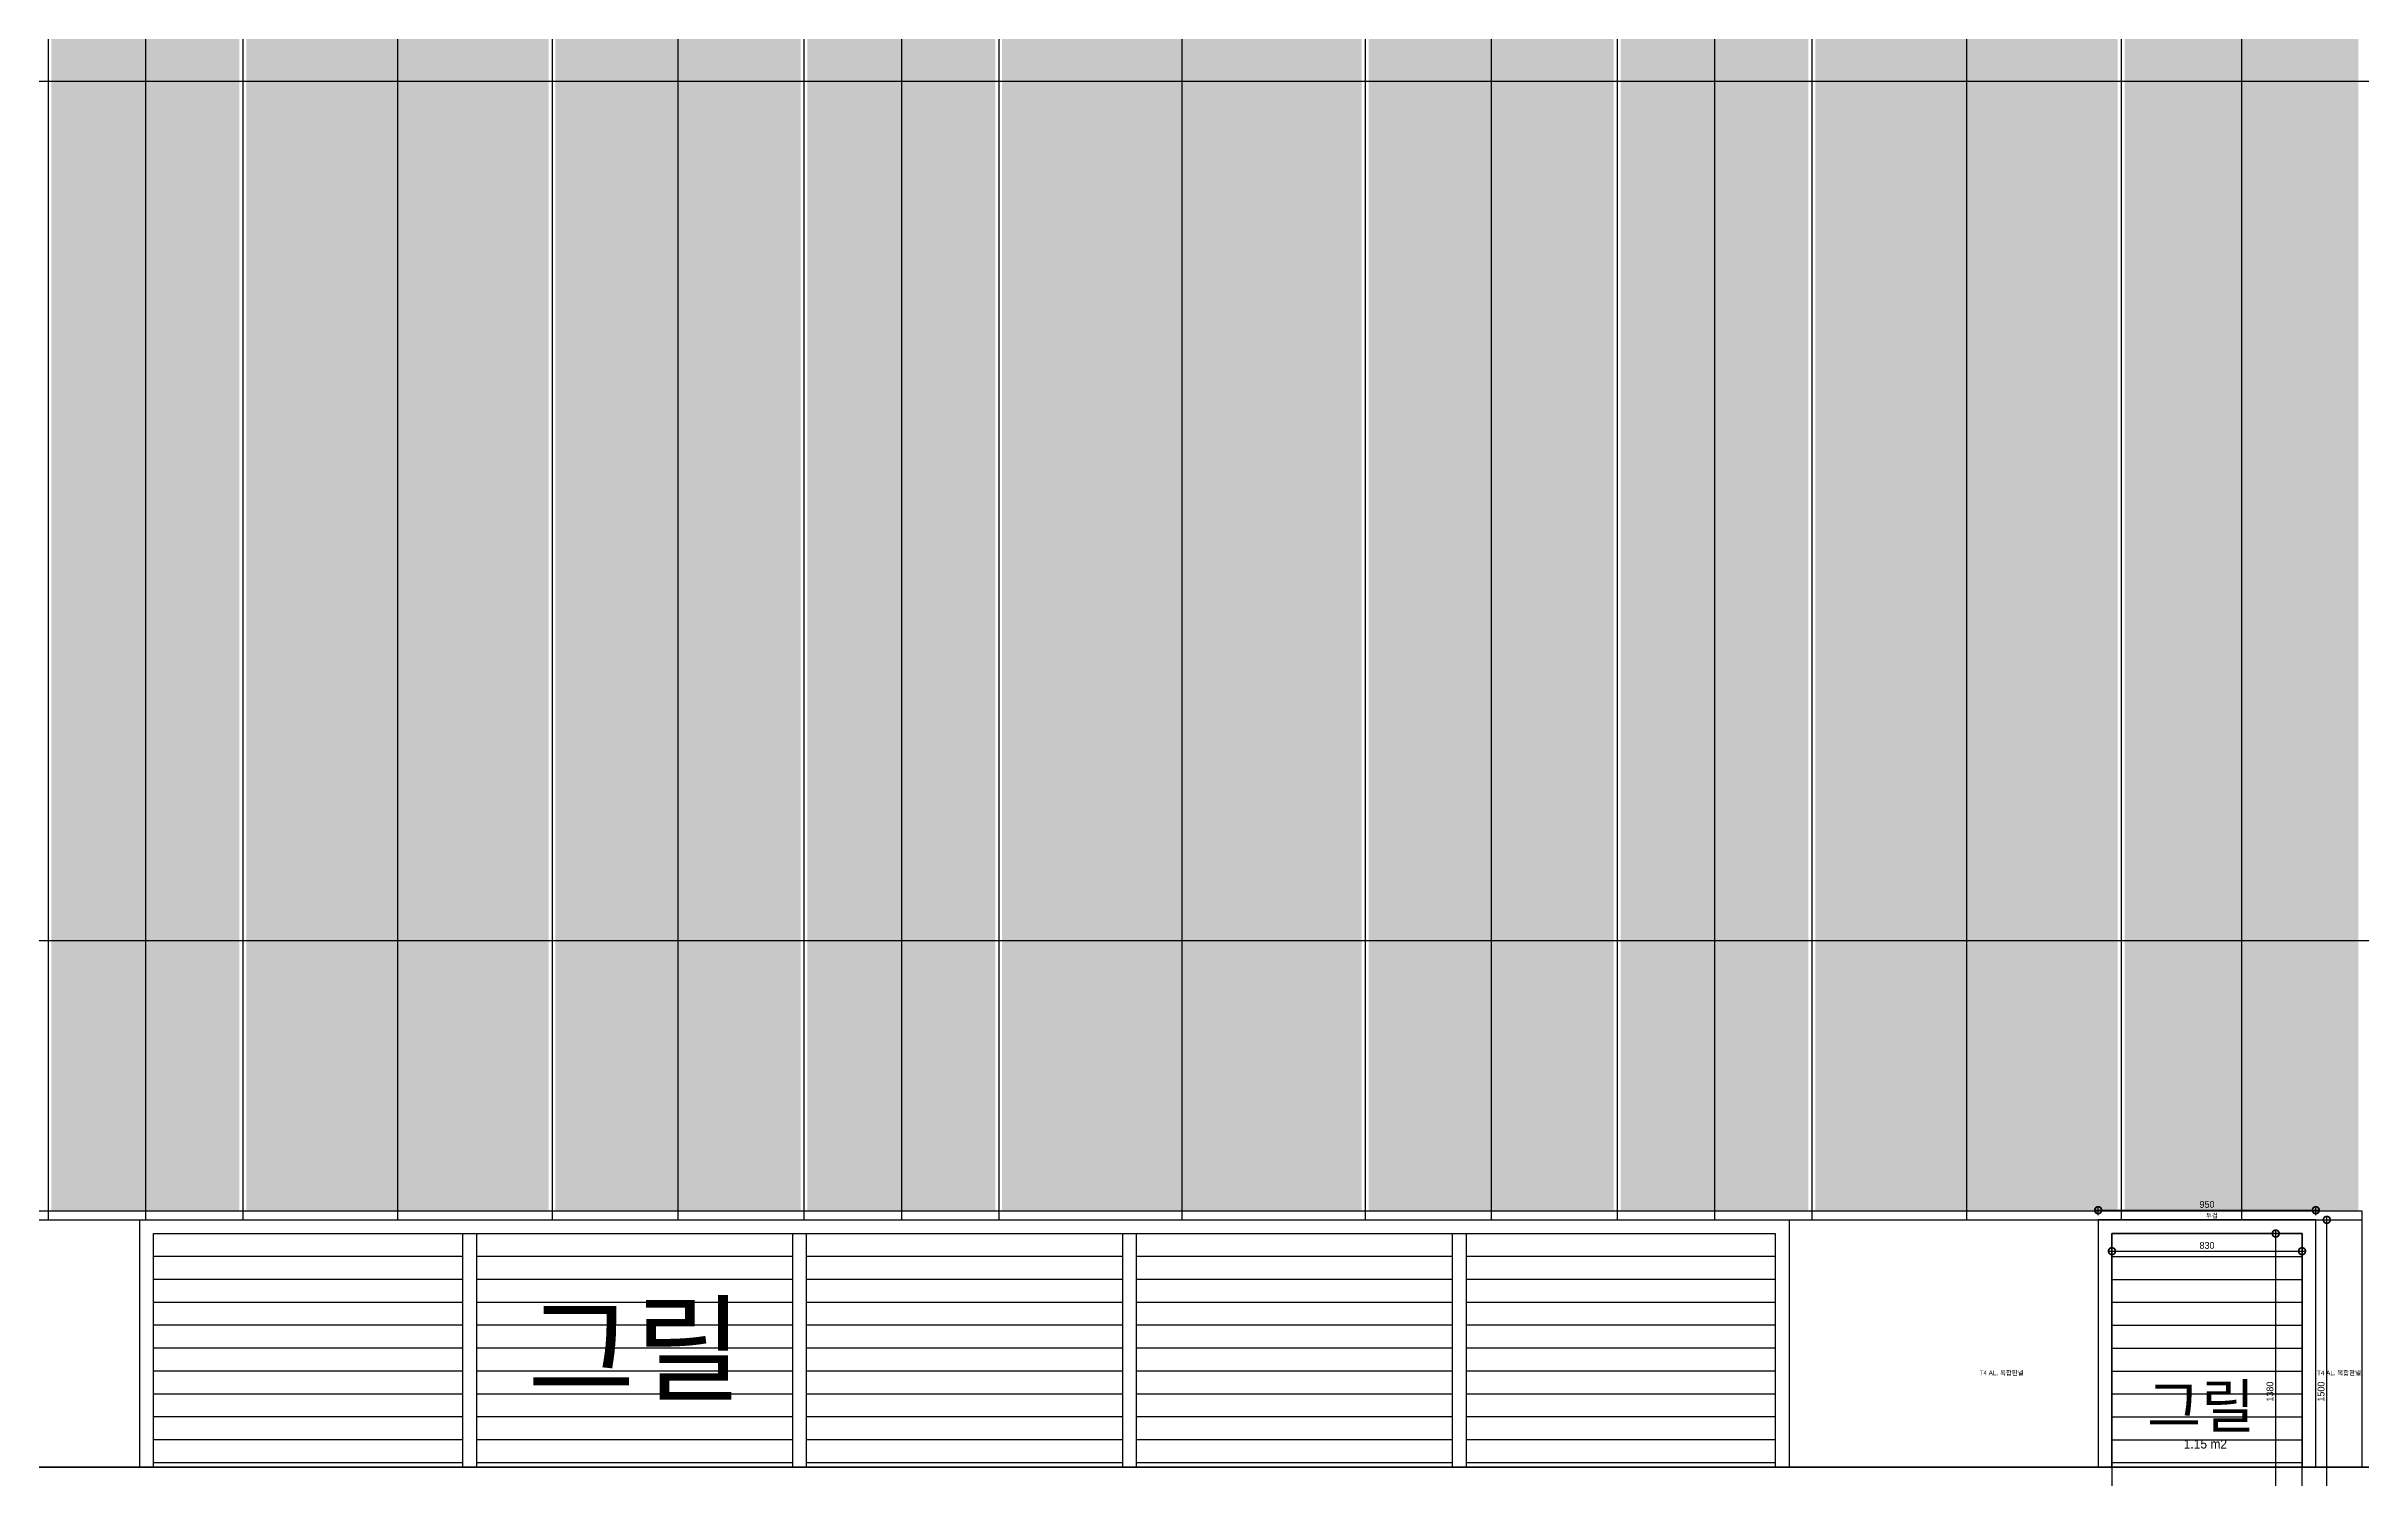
# Model space of a CAD drawing. Extents: x -430745 to 210250, y 0 to 148500.
# Drawn here: x 145388 to 155495, y 53129 to 59382 of the extents above; entities that cross this region are included whole.
import ezdxf

# ---------------------------------------------------------------- set-up
doc = ezdxf.new("R2010")
doc.units = 0
doc.header["$LTSCALE"] = 250
doc.header["$MEASUREMENT"] = 0
doc.layers.get('0').update_dxf_attribs({"linetype": 'CONTINUOUS'})
doc.layers.get('Defpoints').update_dxf_attribs({"linetype": 'CONTINUOUS'})
for name, color, linetype in [('A-CEN', 1, 'CONTINUOUS'), ('A-DIM', 7, 'CONTINUOUS'), ('A-ELE-252', 252, 'CONTINUOUS'), ('A-ELE-3', 3, 'CONTINUOUS'), ('A-ELE-7', 7, 'CONTINUOUS'), ('A-ELE-8', 8, 'CONTINUOUS'), ('A-HAT', 251, 'CONTINUOUS')]:
    doc.layers.add(name, color=color, linetype=linetype)
doc.layers.add('NOPLOT', color=193, linetype='CONTINUOUS', plot=False)
doc.layers.add('NOPLOT-TEXT', color=41, linetype='CONTINUOUS', plot=False)
doc.styles.add('Gdim', font='')
doc.styles.add('Gtx', font='')
doc.styles.get('Gdim').set_extended_font_data('Dotum')
doc.styles.get('Gtx').set_extended_font_data('Dotum')
doc.dimstyles.new('Gdim100', dxfattribs={"dimscale": 100, "dimtxt": 3, "dimasz": 6, "dimexe": 1.5, "dimexo": 2, "dimgap": 1, "dimtad": 1, "dimdec": 0, "dimzin": 0, "dimdsep": 46, "dimtxsty": 'Gdim', "dimblk": 'DOTSMALL', "dimcen": 1.5, "dimdle": 1.5, "dimclrd": 1, "dimclre": 1, "dimclrt": 256, "dimazin": 0, "dimtfac": 1, "dimtdec": 0, "dimtix": 1, "dimtmove": 2, "dimatfit": 3, "dimldrblk": 'DOTSMALL', "dimfxl": 1.5, "dimtolj": 1, "dimtzin": 0, "dimlwd": -1, "dimlwe": -1, "dimarcsym": 0})

# ---------------------------------------------------------------- blocks, each defined once
blk = doc.blocks.new('A-CEN-SOUTH2')
at = {"layer": 'A-CEN'}
blk.add_line((14047719, -403175.9, 0), (14135536.5, -403175.9, 0), dxfattribs=at)
at = {"layer": 'A-CEN', "elevation": 0}
blk.add_lwpolyline([(14135536.5, -405475.9), (13988291.4, -405475.9)], dxfattribs=at)
blk = doc.blocks.new('A$Cec1aeba7')
at = {"layer": 'A-ELE-252'}
h = blk.add_hatch(dxfattribs=at)
h.set_pattern_fill('_USER', color=256, scale=100, pattern_type=0)
h.set_pattern_definition([(0, (0, 0), (0, 100), [])])
h.paths.add_polyline_path([(65910, 16470), (64560, 16470), (64560, 15450), (65910, 15450)])
h.paths.add_polyline_path([(67350, 16470), (65970, 16470), (65970, 15450), (67350, 15450)])
h.paths.add_polyline_path([(70230, 16470), (68850, 16470), (68850, 15450), (70230, 15450)])
h.paths.add_polyline_path([(71640, 16470), (70290, 16470), (70290, 15450), (71640, 15450)])
h.paths.add_polyline_path([(68790, 16470), (67410, 16470), (67410, 15450), (68790, 15450)])
at = {"layer": 'A-HAT'}
h = blk.add_hatch(color=256, dxfattribs=at)
h.dxf.hatch_style = 1
h.set_gradient(color1=(173, 173, 173), color2=(173, 173, 173), tint=1)
h.paths.add_polyline_path([(64115, 16570), (64525, 16570), (64525, 41250), (64115, 41250)])
h = blk.add_hatch(color=256, dxfattribs=at)
h.dxf.hatch_style = 1
h.set_gradient(color1=(214, 214, 214), color2=(214, 214, 214), rotation=180, tint=1)
h.paths.add_polyline_path([(64525, 16570), (64935, 16570), (64935, 41250), (64525, 41250)])
h = blk.add_hatch(color=256, dxfattribs=at)
h.dxf.hatch_style = 1
h.set_gradient(color1=(173, 173, 173), color2=(173, 173, 173), tint=1)
h.paths.add_polyline_path([(64965, 16570), (65625, 16570), (65625, 41250), (64965, 41250)])
h = blk.add_hatch(color=256, dxfattribs=at)
h.dxf.hatch_style = 1
h.set_gradient(color1=(214, 214, 214), color2=(214, 214, 214), rotation=180, tint=1)
h.paths.add_polyline_path([(65625, 16570), (66285, 16570), (66285, 41250), (65625, 41250)])
h = blk.add_hatch(color=256, dxfattribs=at)
h.dxf.hatch_style = 1
h.set_gradient(color1=(173, 173, 173), color2=(173, 173, 173), tint=1)
h.paths.add_polyline_path([(66315, 16570), (66850, 16570), (66850, 41250), (66315, 41250)])
h = blk.add_hatch(color=256, dxfattribs=at)
h.dxf.hatch_style = 1
h.set_gradient(color1=(214, 214, 214), color2=(214, 214, 214), rotation=180, tint=1)
h.paths.add_polyline_path([(66850, 16570), (67385, 16570), (67385, 41250), (66850, 41250)])
h = blk.add_hatch(color=256, dxfattribs=at)
h.dxf.hatch_style = 1
h.set_gradient(color1=(173, 173, 173), color2=(173, 173, 173), tint=1)
h.paths.add_polyline_path([(67415, 16570), (67825, 16570), (67825, 41250), (67415, 41250)])
h = blk.add_hatch(color=256, dxfattribs=at)
h.dxf.hatch_style = 1
h.set_gradient(color1=(214, 214, 214), color2=(214, 214, 214), rotation=180, tint=1)
h.paths.add_polyline_path([(67825, 16570), (68235, 16570), (68235, 41250), (67825, 41250)])
h = blk.add_hatch(color=256, dxfattribs=at)
h.dxf.hatch_style = 1
h.set_gradient(color1=(173, 173, 173), color2=(173, 173, 173), tint=1)
h.paths.add_polyline_path([(68265, 16570), (69050, 16570), (69050, 41250), (68265, 41250)])
h = blk.add_hatch(color=256, dxfattribs=at)
h.dxf.hatch_style = 1
h.set_gradient(color1=(214, 214, 214), color2=(214, 214, 214), rotation=180, tint=1)
h.paths.add_polyline_path([(69050, 16570), (69835, 16570), (69835, 41250), (69050, 41250)])
h = blk.add_hatch(color=256, dxfattribs=at)
h.dxf.hatch_style = 1
h.set_gradient(color1=(173, 173, 173), color2=(173, 173, 173), tint=1)
h.paths.add_polyline_path([(69865, 16570), (70400, 16570), (70400, 41250), (69865, 41250)])
h = blk.add_hatch(color=256, dxfattribs=at)
h.dxf.hatch_style = 1
h.set_gradient(color1=(214, 214, 214), color2=(214, 214, 214), rotation=180, tint=1)
h.paths.add_polyline_path([(70400, 16570), (70935, 16570), (70935, 41250), (70400, 41250)])
h = blk.add_hatch(color=256, dxfattribs=at)
h.dxf.hatch_style = 1
h.set_gradient(color1=(173, 173, 173), color2=(173, 173, 173), tint=1)
h.paths.add_polyline_path([(70965, 16570), (71375, 16570), (71375, 41250), (70965, 41250)])
h = blk.add_hatch(color=256, dxfattribs=at)
h.dxf.hatch_style = 1
h.set_gradient(color1=(214, 214, 214), color2=(214, 214, 214), rotation=180, tint=1)
h.paths.add_polyline_path([(71375, 16570), (71785, 16570), (71785, 41250), (71375, 41250)])
h = blk.add_hatch(color=256, dxfattribs=at)
h.dxf.hatch_style = 1
h.set_gradient(color1=(173, 173, 173), color2=(173, 173, 173), tint=1)
h.paths.add_polyline_path([(71815, 16570), (72475, 16570), (72475, 41250), (71815, 41250)])
h = blk.add_hatch(color=256, dxfattribs=at)
h.dxf.hatch_style = 1
h.set_gradient(color1=(214, 214, 214), color2=(214, 214, 214), rotation=180, tint=1)
h.paths.add_polyline_path([(72475, 16570), (73135, 16570), (73135, 41250), (72475, 41250)])
h = blk.add_hatch(color=256, dxfattribs=at)
h.dxf.hatch_style = 1
h.set_gradient(color1=(173, 173, 173), color2=(173, 173, 173), tint=1)
h.paths.add_polyline_path([(73165, 16570), (73675, 16570), (73675, 41250), (73165, 41250)])
h = blk.add_hatch(color=256, dxfattribs=at)
h.dxf.hatch_style = 1
h.set_gradient(color1=(214, 214, 214), color2=(214, 214, 214), rotation=180, tint=1)
h.paths.add_polyline_path([(73675, 16570), (74185, 16570), (74185, 41250), (73675, 41250)])
blk.add_lwpolyline([(11900, 12750), (19200, 12750), (19200, 15450), (71700, 15450)])
at = {"layer": 'A-ELE-7'}
for p, q in [((64525, 41350), (64525, 16530)), ((65625, 41350), (65625, 16530)), ((66850, 41350), (66850, 16530)), ((67825, 41350), (67825, 16530)), ((69050, 41350), (69050, 16530)), ((70400, 41350), (70400, 16530)), ((71375, 41350), (71375, 16530)), ((72475, 41350), (72475, 16530)), ((73675, 41350), (73675, 16530)), ((10200, 16570, 0), (74200, 16570, 0)), ((10200, 16530, 0), (74200, 16530, 0)), ((74200, 16570, 0), (74200, 15450))]:
    blk.add_line(p, q, dxfattribs=at)
blk.add_lwpolyline([(64500, 15450), (64500, 16530), (71700, 16530), (71700, 15450)], dxfattribs=at)
at = {"layer": 'A-ELE-8'}
for p, q in [((64100, 41350, 0), (64100, 16530, 0)), ((64950, 41350, 0), (64950, 16530, 0)), ((66300, 41350, 0), (66300, 16530, 0)), ((67400, 41350, 0), (67400, 16530, 0)), ((68250, 41350, 0), (68250, 16530, 0)), ((69850, 41350, 0), (69850, 16530, 0)), ((70950, 41350, 0), (70950, 16530, 0)), ((71800, 41350, 0), (71800, 16530, 0)), ((73150, 41350, 0), (73150, 16530, 0)), ((-850, 21500), (85250, 21500)), ((-850, 17750), (85250, 17750)), ((65910, 16470), (65910, 15450, 0)), ((65970, 16470), (65970, 15450, 0)), ((67350, 16470), (67350, 15450, 0)), ((67410, 16470), (67410, 15450, 0)), ((68790, 16470), (68790, 15450, 0)), ((68850, 16470), (68850, 15450, 0)), ((70230, 16470), (70230, 15450, 0)), ((70290, 16470), (70290, 15450, 0)), ((71640, 16470, 0), (71640, 15450, 0))]:
    blk.add_line(p, q, dxfattribs=at)
blk.add_lwpolyline([(64560, 15450), (64560, 16470), (71640, 16470)], dxfattribs=at)
at = {"layer": 'NOPLOT-TEXT', "linetype": 'Continuous', "style": 'Gtx'}
blk.add_text('T4 AL. 복합판넬', height=20, rotation=360, dxfattribs=at).set_placement((72531.8, 15851.8, 0))
blk = doc.blocks.new('_DotSmall')
at = {"color": 0, "linetype": 'ByBlock', "const_width": 0.5}
blk.add_lwpolyline([(-0.0625, 0, 1), (0.0625, 0, 1)], format="xyb", close=True, dxfattribs=at)
blk = doc.blocks.new('*D42')
at = {"layer": 'Defpoints', "color": 0, "transparency": 16777216}
for p in [(154405, 54199, 0), (155235, 54199, 0), (155235, 54122, 0)]:
    blk.add_point(p, dxfattribs=at)
at = {"layer": 'NOPLOT', "color": 1, "transparency": 16777216}
for p, q in [((154405, 54179, 0), (154405, 54107, 0)), ((155235, 54179, 0), (155235, 54107, 0)), ((154390, 54122, 0), (155250, 54122, 0))]:
    blk.add_line(p, q, dxfattribs=at)
at = {"layer": 'NOPLOT', "color": 1, "transparency": 16777216, "xscale": 60, "yscale": 60, "zscale": 60, "rotation": 180}
blk.add_blockref('_DotSmall', (154405, 54122, 0), dxfattribs=at)
at = {"layer": 'NOPLOT', "color": 1, "transparency": 16777216, "xscale": 60, "yscale": 60, "zscale": 60}
blk.add_blockref('_DotSmall', (155235, 54122, 0), dxfattribs=at)
at = {"layer": 'NOPLOT', "transparency": 16777216, "insert": (154820, 54147, 0), "char_height": 30, "attachment_point": 5, "style": 'Gdim'}
blk.add_mtext('\\A1;830', dxfattribs=at)
blk = doc.blocks.new('*D43')
at = {"layer": 'Defpoints', "color": 0, "transparency": 16777216}
for p in [(155120, 54199, 0), (155215, 54199, 0), (155235, 52819, 0)]:
    blk.add_point(p, dxfattribs=at)
at = {"layer": 'NOPLOT', "color": 1, "transparency": 16777216}
for p, q in [((155195, 54199, 0), (155105, 54199, 0)), ((155120, 52804, 0), (155120, 54214, 0)), ((155215, 52819, 0), (155105, 52819, 0))]:
    blk.add_line(p, q, dxfattribs=at)
at = {"layer": 'NOPLOT', "color": 1, "transparency": 16777216, "xscale": 60, "yscale": 60, "zscale": 60}
for p, rotation in [((155120, 54199, 0), 90), ((155120, 52819, 0), 270)]:
    blk.add_blockref('_DotSmall', p, dxfattribs=dict(at, rotation=rotation))
at = {"layer": 'NOPLOT', "transparency": 16777216, "insert": (155095, 53509, 0), "char_height": 30, "attachment_point": 5, "rotation": 90, "style": 'Gdim'}
blk.add_mtext('\\A1;1380', dxfattribs=at)
blk = doc.blocks.new('*D44')
at = {"layer": 'Defpoints', "color": 0, "transparency": 16777216}
for p in [(155275, 54259, 0), (155343, 54259), (155275, 52759, 0)]:
    blk.add_point(p, dxfattribs=at)
at = {"layer": 'NOPLOT', "color": 1, "transparency": 16777216}
for p, q in [((155295, 54259), (155358, 54259)), ((155343, 52744), (155343, 54274)), ((155295, 52759), (155358, 52759))]:
    blk.add_line(p, q, dxfattribs=at)
at = {"layer": 'NOPLOT', "color": 1, "transparency": 16777216, "xscale": 60, "yscale": 60, "zscale": 60}
for p, rotation in [((155343, 54259), 90), ((155343, 52759), 270)]:
    blk.add_blockref('_DotSmall', p, dxfattribs=dict(at, rotation=rotation))
at = {"layer": 'NOPLOT', "transparency": 16777216, "insert": (155318, 53509), "char_height": 30, "attachment_point": 5, "rotation": 90, "style": 'Gdim'}
blk.add_mtext('\\A1;1500', dxfattribs=at)
blk = doc.blocks.new('*D45')
at = {"layer": 'Defpoints', "color": 0, "transparency": 16777216}
for p in [(155295, 54301), (154345, 54259, 0), (155295, 54259, 0)]:
    blk.add_point(p, dxfattribs=at)
at = {"layer": 'NOPLOT', "color": 1, "transparency": 16777216}
for p, q in [((154330, 54301), (155310, 54301)), ((154345, 54279), (154345, 54316)), ((155295, 54279), (155295, 54316))]:
    blk.add_line(p, q, dxfattribs=at)
at = {"layer": 'NOPLOT', "color": 1, "transparency": 16777216, "xscale": 60, "yscale": 60, "zscale": 60, "rotation": 180}
blk.add_blockref('_DotSmall', (154345, 54301), dxfattribs=at)
at = {"layer": 'NOPLOT', "color": 1, "transparency": 16777216, "xscale": 60, "yscale": 60, "zscale": 60}
blk.add_blockref('_DotSmall', (155295, 54301), dxfattribs=at)
at = {"layer": 'NOPLOT', "transparency": 16777216, "insert": (154820, 54326), "char_height": 30, "attachment_point": 5, "style": 'Gdim'}
blk.add_mtext('\\A1;950', dxfattribs=at)

msp = doc.modelspace()

# ---------------------------------------------------------------- hatches: boundary and pattern name
at = {"layer": 'A-ELE-252'}
h = msp.add_hatch(dxfattribs=at)
h.set_pattern_fill('_USER', color=256, scale=100, pattern_type=0)
h.set_pattern_definition([(0, (89190.25, 54198.93), (0, 100), [])])
h.paths.add_polyline_path([(155235.2, 54198.9), (154405.2, 54198.9), (154405.2, 53178.9), (155235.2, 53178.9)])

# ---------------------------------------------------------------- linework, layer by layer
msp.add_line((155235.2, 54198.9, 0), (155235.2, 54198.9, 0), dxfattribs=at)
at = {"layer": 'A-ELE-3'}
msp.add_line((132895.3, 53178.9), (162920.8, 53178.9), dxfattribs=at)
at = {"layer": 'A-ELE-7', "elevation": 0}
msp.add_lwpolyline([(155295.2, 53178.9), (155295.2, 54258.9), (154345.2, 54258.9), (154345.2, 53178.9)], dxfattribs=at)
at = {"layer": 'A-ELE-8', "elevation": 0}
msp.add_lwpolyline([(154405.2, 53178.9), (154405.2, 54198.9), (155235.2, 54198.9), (155235.2, 53178.9)], dxfattribs=at)
at = {"layer": 'NOPLOT', "elevation": 0}
msp.add_lwpolyline([(154405.2, 52818.9), (155235.2, 52818.9), (155235.2, 54198.9), (154405.2, 54198.9)], close=True, dxfattribs=at)

# ---------------------------------------------------------------- block references
at = {"layer": 'A-DIM'}
msp.add_blockref('A-CEN-SOUTH2', (-13968423.8, 458654.8), dxfattribs=at)
at = {"layer": 'A-ELE-252'}
msp.add_blockref('A$Cec1aeba7', (81295.3, 37728.9), dxfattribs=at)

# ---------------------------------------------------------------- texts
at = {"layer": 'NOPLOT-TEXT', "linetype": 'Continuous', "style": 'Gtx'}
for s, height, p in [('두겁', 20, (154815.3, 54267.2, 0)), ('그릴', 375, (147487.8, 53508.2)), ('T4 AL. 복합판넬', 20, (155300.1, 53580.7, 0)), ('그릴', 187.5, (154558.8, 53352.1, 0)), ('1.15 m2', 40, (154718.4, 53260.6, 0))]:
    msp.add_text(s, height=height, rotation=360, dxfattribs=at).set_placement(p)

# ---------------------------------------------------------------- dimensions: what is measured, and where the dimension line sits
at = {"layer": 'NOPLOT'}
for base, p1, p2, picture, middle in [((155295.2, 54301.3), (154345.2, 54258.9, 0), (155295.2, 54258.9, 0), '*D45', (154820.2, 54326.3)), ((155235.2, 54122.3, 0), (154405.2, 54198.9, 0), (155235.2, 54198.9, 0), '*D42', (154820.2, 54147.3, 0))]:
    dim = msp.add_linear_dim(base=base, p1=p1, p2=p2, dimstyle='Gdim100', override={"dimscale": 10, "dimfxl": 2, "dimarcsym": 1}, dxfattribs=at)
    dim.commit()
    dim.dimension.update_dxf_attribs({"geometry": picture, "text_midpoint": middle})
for base, p1, p2, picture, middle in [((155343, 54258.9), (155275.2, 52758.9, 0), (155275.2, 54258.9, 0), '*D44', (155318, 53508.9)), ((155119.6, 54198.9, 0), (155235.2, 52818.9, 0), (155215.2, 54198.9, 0), '*D43', (155094.5, 53508.9, 0))]:
    dim = msp.add_linear_dim(base=base, p1=p1, p2=p2, angle=90, dimstyle='Gdim100', override={"dimscale": 10, "dimfxl": 2, "dimarcsym": 1}, dxfattribs=at)
    dim.commit()
    dim.dimension.update_dxf_attribs({"geometry": picture, "text_midpoint": middle})

doc.saveas('drawing.dxf')
